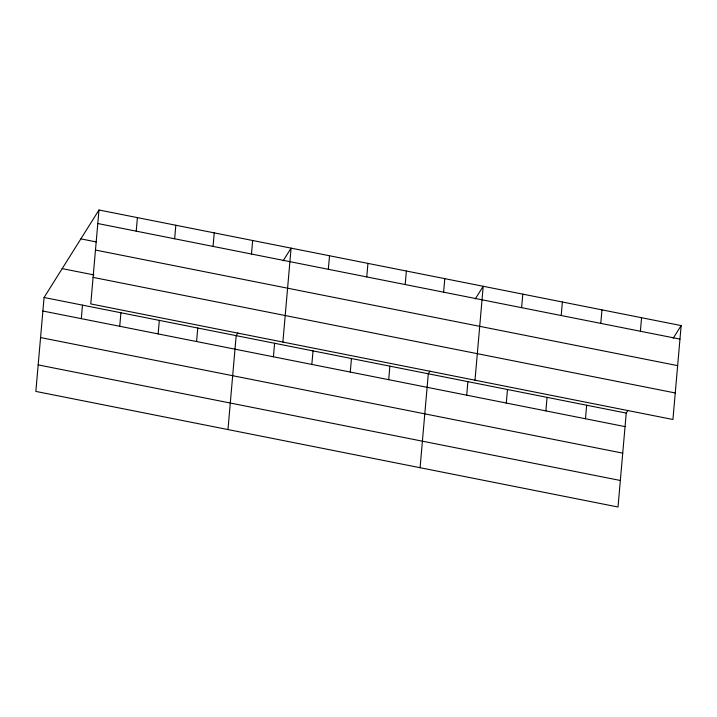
<?xml version="1.0" encoding="UTF-8"?>
<svg xmlns="http://www.w3.org/2000/svg" width="717" height="717" viewBox="0 0 717 717"><rect width="100%" height="100%" fill="white"/><g stroke="black" fill="none" stroke-linecap="round" stroke-linejoin="round"><path stroke-width="1.08" d="M98.982 209.991L90.763 303.918L672.931 419.499L681.15 325.581L98.982 209.991L44.069 297.501L35.85 391.419L618.018 507.009L626.237 413.082L627.931 410.375M81.308 318.662L82.491 305.128M119.73 326.289L120.913 312.755M136.221 231.152L137.404 217.618M158.152 333.916L159.335 320.382M174.643 238.779L175.826 225.255M196.575 341.543L197.758 328.019M213.066 246.406L214.249 232.882M227.97 429.564L236.18 335.646L237.883 332.939M251.488 254.033L252.671 240.509M273.419 356.797L274.602 343.273M282.883 342.063L291.093 248.136L283.17 260.773M311.841 364.424L313.033 350.9M328.332 269.296L329.524 255.763M350.272 372.06L351.455 358.527M366.763 276.923L367.946 263.39M388.695 379.687L389.878 366.154M405.186 284.55L406.369 271.026M420.081 467.708L428.3 373.781L429.994 371.074M443.608 292.178L444.791 278.653M466.704 395.175L467.887 381.641M474.995 380.198L483.213 286.28L475.281 298.908M506.292 403.035L507.475 389.501M521.617 307.665L522.801 294.14M545.879 410.895L547.062 397.361M561.205 315.525L562.388 302M585.466 418.755L586.649 405.222M600.792 323.385L601.975 309.861M640.38 331.245L641.563 317.721M673.218 338.209L681.15 325.581M97.799 223.525L679.967 339.105M80.86 238.869L96.23 241.925M95.478 250.054L677.646 365.634M62.191 268.624L94.026 274.943M93.085 277.389L675.253 392.97M44.069 297.501L626.237 413.082M42.886 311.026L625.054 426.615M40.564 337.564L622.732 453.144M38.171 364.89L620.339 480.48"/></g></svg>
